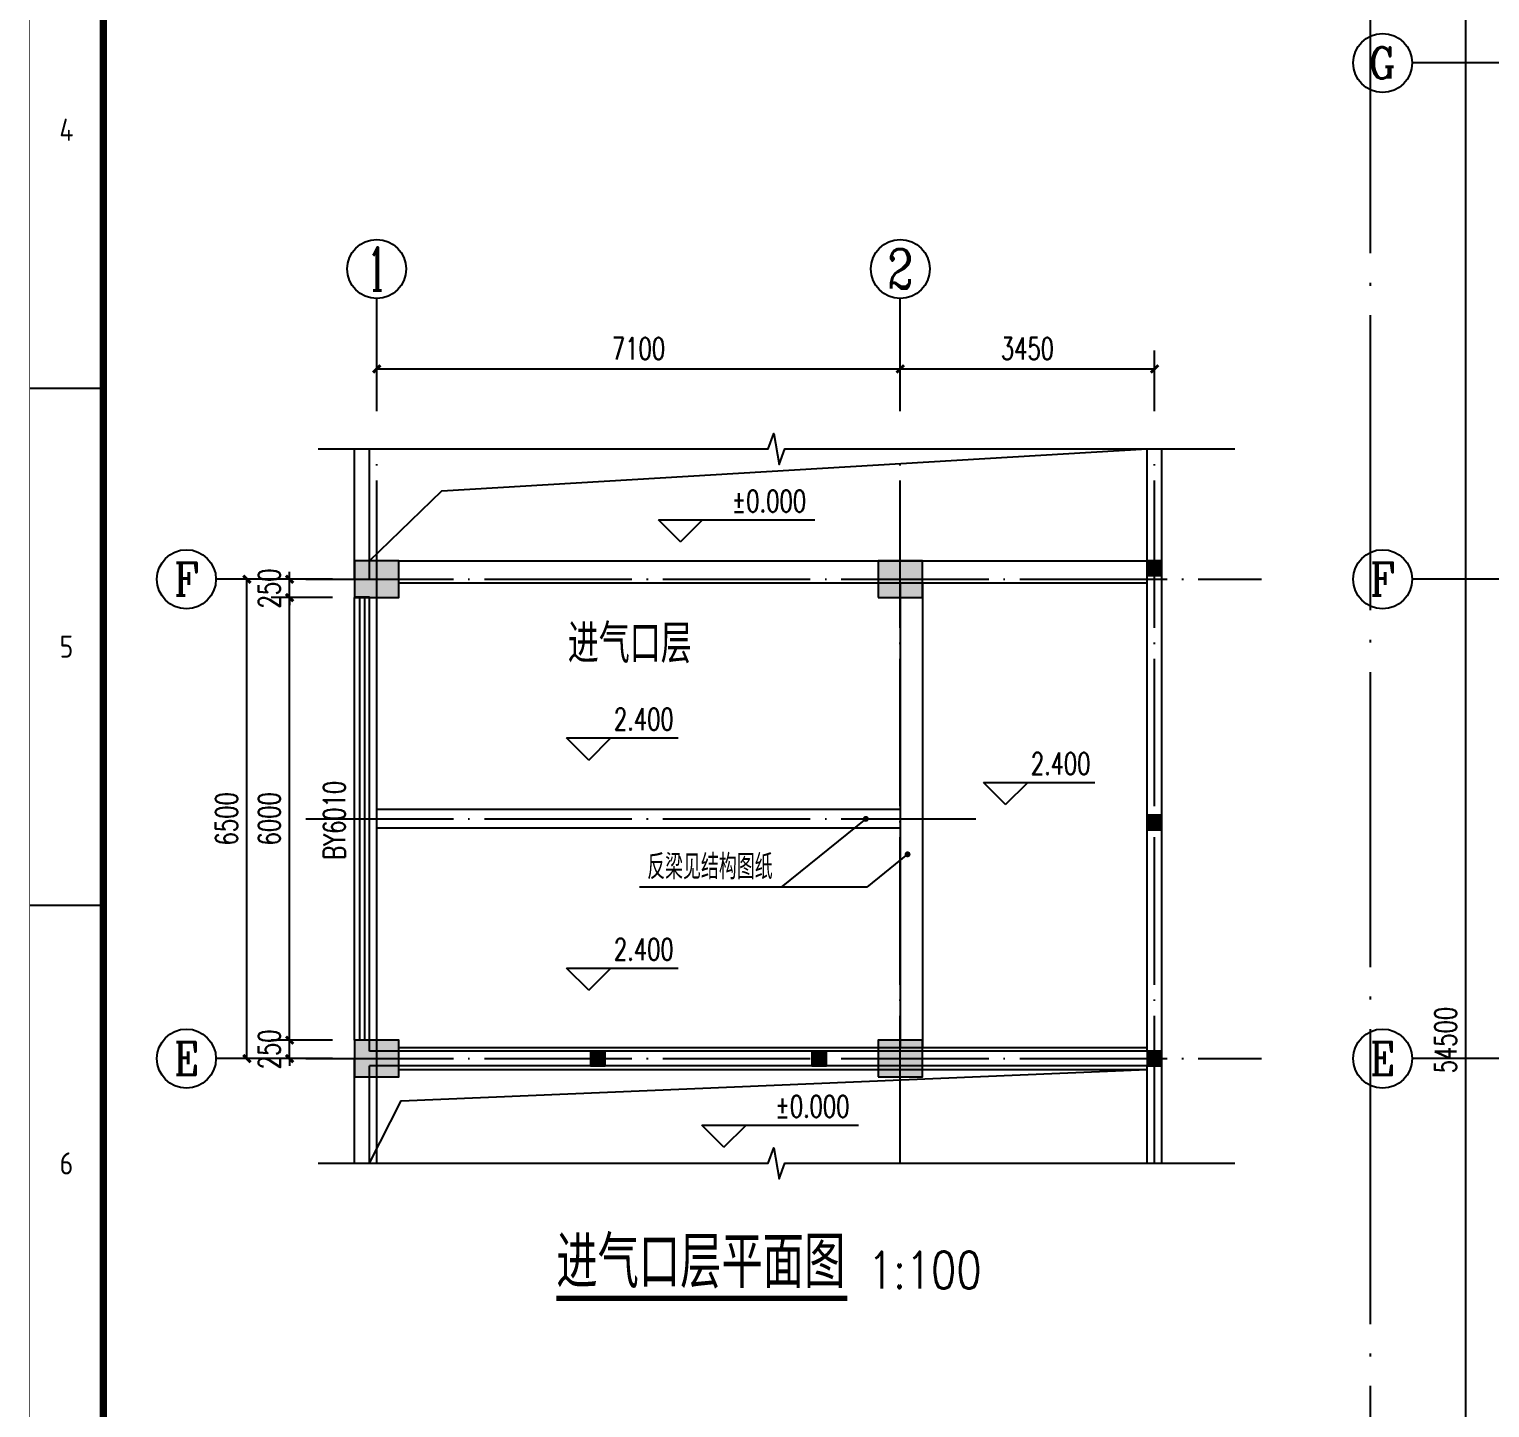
# Model space of a CAD drawing. Extents: x -59142 to 322364, y -122476 to 91021.
# Drawn here: x -59122 to -39313, y 49136 to 67830 of the extents above; entities that cross this region are included whole.
import ezdxf
from ezdxf.enums import TextEntityAlignment as Align

# ---------------------------------------------------------------- set-up
doc = ezdxf.new("R2010")
doc.units = 0
doc.header["$LTSCALE"] = 1000
doc.header["$MEASUREMENT"] = 0
doc.linetypes.add('DOTE', pattern=[2.42, 2, -0.2, 0.02, -0.2])
for name, color, linetype in [('AXIS', 3, 'Continuous'), ('AXIS_TEXT', 7, 'Continuous'), ('CENTRE LINE', 1, 'DOTE'), ('COLUMN', 255, 'Continuous'), ('DIM_ELEV', 3, 'Continuous'), ('DIM_LEAD', 3, 'Continuous'), ('DIM_SYMB', 3, 'Continuous'), ('DOTE', 1, 'DOTE'), ('PUB_DIM', 3, 'Continuous'), ('PUB_HATCH', 255, 'Continuous'), ('PUB_TEXT', 7, 'Continuous'), ('STAIR', 2, 'Continuous'), ('TEXT', 62, 'Continuous'), ('WALL', 255, 'Continuous'), ('WINDOW', 4, 'Continuous'), ('WINDOW_TEXT', 7, 'Continuous')]:
    doc.layers.add(name, color=color, linetype=linetype)
doc.styles.add('_TCH_AXIS', font='COMPLEX', dxfattribs={"bigfont": 'GBCBIG'})
doc.styles.add('_TCH_DIM', font='SIMPLEX', dxfattribs={"bigfont": 'GBCBIG'})
doc.styles.add('_TCH_DIM_T3', font='SIMPLEX', dxfattribs={"width": 0.705882, "bigfont": 'GBCBIG'})
doc.styles.add('_TCH_WINDOW', font='SIMPLEX', dxfattribs={"bigfont": 'GBCBIG'})
doc.styles.add('COMPLEX', font='COMPLEX')
doc.styles.add('HZTXT', font='geditxt.shx', dxfattribs={"width": 0.8, "bigfont": 'hztxt1.shx'})
doc.styles.get("Standard").update_dxf_attribs({"font": 'gbenor.shx', "bigfont": 'gbcbig.shx'})
doc.styles.add('TK', font='GEDITXT.SHX', dxfattribs={"width": 0.85, "height": 3.5, "bigfont": 'DXT.SHX'})
doc.dimstyles.new('_TCH_ARCH&&100', dxfattribs={"dimtxt": 297.5, "dimasz": 100, "dimexe": 250, "dimexo": 300, "dimgap": 126.25, "dimtad": 1, "dimdec": 0, "dimzin": 0, "dimdsep": 46, "dimtxsty": '_TCH_DIM_T3', "dimblk": 'ARCHTICK', "dimcen": 0.09, "dimazin": 2, "dimtfac": 1, "dimtdec": 0, "dimtix": 1, "dimtmove": 2, "dimatfit": 3, "dimfxl": 1, "dimtolj": 1, "dimtzin": 0, "dimarcsym": 0})

# ---------------------------------------------------------------- blocks, each defined once
blk = doc.blocks.new('_FZH')
blk.add_lwpolyline([(-0.5, -0.5), (0.5, -0.5), (0.5, 0.5), (-0.5, 0.5)], close=True)
at = {"layer": 'PUB_HATCH'}
blk.add_solid([(-0.5, -0.5), (0.5, -0.5), (-0.5, 0.5), (0.5, 0.5)], dxfattribs=at)
blk = doc.blocks.new('A$C737507B4')
at = {"layer": 'COLUMN', "xscale": 600.0000000000146, "yscale": 500, "zscale": 500}
for p in [(0, 0), (7100, 0), (0, -6500), (7100, -6500)]:
    blk.add_blockref('_FZH', p, dxfattribs=at)
blk = doc.blocks.new('GEDI_WK_A1_V')
at = {"color": 3}
for p, q in [((0, 560.67), (10, 560.67)), ((0, 490.58), (10, 490.58))]:
    blk.add_line(p, q, dxfattribs=at)
for points, const_width in [([(0, 841), (0, 0), (594, 0), (594, 841)], 0.1), ([(10, 816), (10, 10), (584, 10), (584, 816)], 1)]:
    blk.add_lwpolyline(points, close=True, dxfattribs=dict(at, const_width=const_width))
for s, p in [('4', (5, 595.71)), ('5', (5, 525.62)), ('6', (5, 455.54))]:
    blk.add_text(s, height=3, dxfattribs=at).set_placement(p, align=Align.MIDDLE)
blk = doc.blocks.new('A$C711966D6')
blk.add_blockref('GEDI_WK_A1_V', (0, 0))
at = {"style": 'TK', "width": 0.85}
for tag, height, p in [('PROJECTNAME', 4.75, (529, 44)), ('PHASE', 4, (571, 44)), ('DRAWINGNAME', 4.75, (539, 31))]:
    blk.add_attdef(tag, text='', height=height, dxfattribs=at).set_placement(p, align=Align.MIDDLE_CENTER)
for tag, p, height in [('APPROVE', (416, 32.75), 3.5), ('DESIGN', (461, 32.75), 3.5), ('REVIEW1', (416, 25.75), 3.5), ('DRAW', (461, 25.75), 3.5), ('REVIEW2', (416, 18.75), 3.5), ('PROPORTION', (461, 18.75), 3.5), ('DRAWINGNUMBER', (511, 18.5), 4), ('CHECK', (416, 11.75), 3.5), ('DATE', (461, 11.75), 3.5), ('VERSION', (577, 11.75), 3.5)]:
    blk.add_attdef(tag, p, '', height=height, dxfattribs=at)
blk = doc.blocks.new('是飞洒发时')
at = {"xscale": 100, "yscale": 100, "zscale": 100}
blk.add_blockref('A$C711966D6', (0, 0), dxfattribs=at)
blk = doc.blocks.new('_ArchTick')
at = {"color": 0, "linetype": 'ByBlock', "const_width": 0.4}
blk.add_lwpolyline([(-0.5, -0.5), (0.5, 0.5)], dxfattribs=at)
blk = doc.blocks.new('*D169')
at = {"layer": 'Defpoints', "color": 0, "transparency": 16777216}
for p in [(-55591, 54122), (-54711, 54122), (-54711, 53872)]:
    blk.add_point(p, dxfattribs=at)
at = {"layer": 'PUB_DIM', "color": 0, "lineweight": -2, "transparency": 16777216}
for p, q in [((-55011, 54122), (-55841, 54122)), ((-55591, 54122), (-55591, 54222)), ((-55591, 53872), (-55591, 54122)), ((-55011, 53872), (-55841, 53872)), ((-55591, 53872), (-55591, 53772))]:
    blk.add_line(p, q, dxfattribs=at)
at = {"layer": 'PUB_DIM', "color": 0, "lineweight": -2, "transparency": 16777216, "xscale": 100, "yscale": 100, "zscale": 100}
for p, rotation in [((-55591, 54122), 270), ((-55591, 53872), 90)]:
    blk.add_blockref('_ArchTick', p, dxfattribs=dict(at, rotation=rotation))
at = {"layer": 'PUB_DIM', "color": 0, "transparency": 16777216, "insert": (-55866, 53997), "char_height": 297.5, "attachment_point": 5, "rotation": 90, "style": '_TCH_DIM_T3'}
blk.add_mtext('\\A1;250', dxfattribs=at)
blk = doc.blocks.new('*D170')
at = {"layer": 'Defpoints', "color": 0, "transparency": 16777216}
for p in [(-55591, 60122), (-54711, 60122), (-54711, 54122)]:
    blk.add_point(p, dxfattribs=at)
at = {"layer": 'PUB_DIM', "color": 0, "lineweight": -2, "transparency": 16777216}
for p, q in [((-55011, 60122), (-55841, 60122)), ((-55591, 54122), (-55591, 60122)), ((-55011, 54122), (-55841, 54122))]:
    blk.add_line(p, q, dxfattribs=at)
at = {"layer": 'PUB_DIM', "color": 0, "lineweight": -2, "transparency": 16777216, "xscale": 100, "yscale": 100, "zscale": 100}
for p, rotation in [((-55591, 60122), 90), ((-55591, 54122), 270)]:
    blk.add_blockref('_ArchTick', p, dxfattribs=dict(at, rotation=rotation))
at = {"layer": 'PUB_DIM', "color": 0, "transparency": 16777216, "insert": (-55866, 57122), "char_height": 297.5, "attachment_point": 5, "rotation": 90, "style": '_TCH_DIM_T3'}
blk.add_mtext('\\A1;6000', dxfattribs=at)
blk = doc.blocks.new('*D171')
at = {"layer": 'Defpoints', "color": 0, "transparency": 16777216}
for p in [(-55591, 60372), (-54711, 60372), (-54711, 60122)]:
    blk.add_point(p, dxfattribs=at)
at = {"layer": 'PUB_DIM', "color": 0, "lineweight": -2, "transparency": 16777216}
for p, q in [((-55591, 60372), (-55591, 60472)), ((-55011, 60372), (-55841, 60372)), ((-55591, 60122), (-55591, 60372)), ((-55011, 60122), (-55841, 60122)), ((-55591, 60122), (-55591, 60022))]:
    blk.add_line(p, q, dxfattribs=at)
at = {"layer": 'PUB_DIM', "color": 0, "lineweight": -2, "transparency": 16777216, "xscale": 100, "yscale": 100, "zscale": 100}
for p, rotation in [((-55591, 60372), 270), ((-55591, 60122), 90)]:
    blk.add_blockref('_ArchTick', p, dxfattribs=dict(at, rotation=rotation))
at = {"layer": 'PUB_DIM', "color": 0, "transparency": 16777216, "insert": (-55866, 60247), "char_height": 297.5, "attachment_point": 5, "rotation": 90, "style": '_TCH_DIM_T3'}
blk.add_mtext('\\A1;250', dxfattribs=at)
blk = doc.blocks.new('*D1306')
at = {"layer": 'Defpoints', "color": 0, "transparency": 16777216}
for p in [(-47309, 63224), (-54409, 62350), (-47309, 62350)]:
    blk.add_point(p, dxfattribs=at)
at = {"layer": 'PUB_DIM', "color": 0, "lineweight": -2, "transparency": 16777216}
for p, q in [((-54409, 62650), (-54409, 63474)), ((-47309, 62650), (-47309, 63474)), ((-54409, 63224), (-47309, 63224))]:
    blk.add_line(p, q, dxfattribs=at)
at = {"layer": 'PUB_DIM', "color": 0, "lineweight": -2, "transparency": 16777216, "xscale": 100, "yscale": 100, "zscale": 100, "rotation": 180}
blk.add_blockref('_ArchTick', (-54409, 63224), dxfattribs=at)
at = {"layer": 'PUB_DIM', "color": 0, "lineweight": -2, "transparency": 16777216, "xscale": 100, "yscale": 100, "zscale": 100}
blk.add_blockref('_ArchTick', (-47309, 63224), dxfattribs=at)
at = {"layer": 'PUB_DIM', "color": 0, "transparency": 16777216, "insert": (-50859, 63499), "char_height": 297.5, "attachment_point": 5, "style": '_TCH_DIM_T3'}
blk.add_mtext('\\A1;7100', dxfattribs=at)
blk = doc.blocks.new('*D1307')
at = {"layer": 'Defpoints', "color": 0, "transparency": 16777216}
for p in [(-43859, 63224), (-47309, 62350), (-43859, 62350)]:
    blk.add_point(p, dxfattribs=at)
at = {"layer": 'PUB_DIM', "color": 0, "lineweight": -2, "transparency": 16777216}
for p, q in [((-47309, 62650), (-47309, 63474)), ((-43859, 62650), (-43859, 63474)), ((-47309, 63224), (-43859, 63224))]:
    blk.add_line(p, q, dxfattribs=at)
at = {"layer": 'PUB_DIM', "color": 0, "lineweight": -2, "transparency": 16777216, "xscale": 100, "yscale": 100, "zscale": 100, "rotation": 180}
blk.add_blockref('_ArchTick', (-47309, 63224), dxfattribs=at)
at = {"layer": 'PUB_DIM', "color": 0, "lineweight": -2, "transparency": 16777216, "xscale": 100, "yscale": 100, "zscale": 100}
blk.add_blockref('_ArchTick', (-43859, 63224), dxfattribs=at)
at = {"layer": 'PUB_DIM', "color": 0, "transparency": 16777216, "insert": (-45584, 63499), "char_height": 297.5, "attachment_point": 5, "style": '_TCH_DIM_T3'}
blk.add_mtext('\\A1;3450', dxfattribs=at)
blk = doc.blocks.new('*D1308')
at = {"layer": 'Defpoints', "color": 0, "transparency": 16777216}
for p in [(-56170, 60372), (-55291, 60372), (-55291, 53872)]:
    blk.add_point(p, dxfattribs=at)
at = {"layer": 'PUB_DIM', "color": 0, "lineweight": -2, "transparency": 16777216}
for p, q in [((-55591, 60372), (-56420, 60372)), ((-56170, 53872), (-56170, 60372)), ((-55591, 53872), (-56420, 53872))]:
    blk.add_line(p, q, dxfattribs=at)
at = {"layer": 'PUB_DIM', "color": 0, "lineweight": -2, "transparency": 16777216, "xscale": 100, "yscale": 100, "zscale": 100}
for p, rotation in [((-56170, 60372), 90), ((-56170, 53872), 270)]:
    blk.add_blockref('_ArchTick', p, dxfattribs=dict(at, rotation=rotation))
at = {"layer": 'PUB_DIM', "color": 0, "transparency": 16777216, "insert": (-56445, 57122), "char_height": 297.5, "attachment_point": 5, "rotation": 90, "style": '_TCH_DIM_T3'}
blk.add_mtext('\\A1;6500', dxfattribs=at)
blk = doc.blocks.new('*D1587')
at = {"layer": 'AXIS', "color": 0, "lineweight": -2, "transparency": 16777216}
for p, q in [((-36636, 81372), (-39886, 81372)), ((-39636, 26872), (-39636, 81372)), ((-36636, 26872), (-39886, 26872))]:
    blk.add_line(p, q, dxfattribs=at)
at = {"layer": 'Defpoints', "color": 0, "transparency": 16777216}
for p in [(-39636, 81372), (-36336, 81372), (-36336, 26872)]:
    blk.add_point(p, dxfattribs=at)
at = {"layer": 'AXIS', "color": 0, "lineweight": -2, "transparency": 16777216, "xscale": 100, "yscale": 100, "zscale": 100}
for p, rotation in [((-39636, 81372), 90), ((-39636, 26872), 270)]:
    blk.add_blockref('_ArchTick', p, dxfattribs=dict(at, rotation=rotation))
at = {"layer": 'AXIS', "color": 0, "transparency": 16777216, "insert": (-39911, 54122), "char_height": 297.5, "attachment_point": 5, "rotation": 90, "style": '_TCH_DIM_T3'}
blk.add_mtext('\\A1;54500', dxfattribs=at)
blk = doc.blocks.new('_AXISO')
blk.add_circle((0, 0), 0.5)
at = {"layer": 'AXIS_TEXT', "style": 'COMPLEX', "width": 1.041667}
blk.add_attdef('A', text='', height=0.56, dxfattribs=at).set_placement((-0.25, -0.28), (0.25, -0.28), align=Align.FIT)
blk = doc.blocks.new('$TCHSYS$WIN2D')
for p, q in [((-0.5, 0.5), (0.5, 0.5)), ((0.5, 0.1667), (-0.5, 0.1667)), ((0.5, -0.1667), (-0.5, -0.1667)), ((-0.5, -0.5), (0.5, -0.5))]:
    blk.add_line(p, q)

msp = doc.modelspace()

# ---------------------------------------------------------------- hatches: boundary and pattern name
at = {"layer": 'PUB_HATCH'}
for points in [[(-43958.8, 60422.1), (-43758.8, 60422.1), (-43758.8, 60622.1), (-43958.8, 60622.1)], [(-43958.8, 56972.1), (-43758.8, 56972.1), (-43758.8, 57172.1), (-43958.8, 57172.1)], [(-51508.8, 53772.1), (-51308.8, 53772.1), (-51308.8, 53972.1), (-51508.8, 53972.1)], [(-48508.8, 53772.1), (-48308.8, 53772.1), (-48308.8, 53972.1), (-48508.8, 53972.1)], [(-43958.8, 53772.1), (-43758.8, 53772.1), (-43758.8, 53972.1), (-43958.8, 53972.1)]]:
    msp.add_hatch(color=256, dxfattribs=at).paths.add_polyline_path(points)

# ---------------------------------------------------------------- linework, layer by layer
at = {"layer": 'AXIS'}
for p, q in [((-37143.5, 67372.1), (-40367, 67372.1)), ((-54408.8, 62650.2), (-54408.8, 64179.2)), ((-47308.8, 62650.2), (-47308.8, 64179.2)), ((-55108, 60372.1), (-56589.5, 60372.1)), ((-37143.5, 60372.1), (-40367, 60372.1)), ((-55108, 53872.1), (-56589.5, 53872.1)), ((-37143.5, 53872.1), (-40367, 53872.1))]:
    msp.add_line(p, q, dxfattribs=at)
for centre in [(-54408.8, 64579.2), (-47308.8, 64579.2), (-56989.5, 60372.1), (-56989.5, 53872.1)]:
    msp.add_circle(centre, 400, dxfattribs=at)
at = {"layer": 'CENTRE LINE'}
msp.add_line((-55368.7, 57122.1), (-46283, 57122.1), dxfattribs=at)
msp.add_lwpolyline([(-43858.8, 52452.7), (-43858.8, 62138.7)], dxfattribs=at)
at = {"layer": 'COLUMN'}
for p, q in [((-43758.8, 60622.1), (-43958.8, 60622.1)), ((-43958.8, 60622.1), (-43958.8, 60422.1)), ((-43758.8, 60422.1), (-43758.8, 60622.1)), ((-43958.8, 60422.1), (-43758.8, 60422.1)), ((-43758.8, 57172.1), (-43958.8, 57172.1)), ((-43958.8, 57172.1), (-43958.8, 56972.1)), ((-43758.8, 56972.1), (-43758.8, 57172.1)), ((-43958.8, 56972.1), (-43758.8, 56972.1)), ((-51308.8, 53972.1), (-51508.8, 53972.1)), ((-51508.8, 53972.1), (-51508.8, 53772.1)), ((-51308.8, 53772.1), (-51308.8, 53972.1)), ((-48308.8, 53972.1), (-48508.8, 53972.1)), ((-48508.8, 53972.1), (-48508.8, 53772.1)), ((-48308.8, 53772.1), (-48308.8, 53972.1)), ((-43758.8, 53972.1), (-43958.8, 53972.1)), ((-43958.8, 53972.1), (-43958.8, 53772.1)), ((-43758.8, 53772.1), (-43758.8, 53972.1)), ((-51508.8, 53772.1), (-51308.8, 53772.1)), ((-48508.8, 53772.1), (-48308.8, 53772.1)), ((-43958.8, 53772.1), (-43758.8, 53772.1))]:
    msp.add_line(p, q, dxfattribs=at)
at = {"layer": 'DIM_ELEV'}
for p, q in [((-50289.7, 60878.2), (-50589.7, 61178.2)), ((-50589.7, 61178.2), (-48464.9, 61178.2)), ((-50289.7, 60878.2), (-49989.7, 61178.2)), ((-51534, 57920.2), (-51834, 58220.2)), ((-51834, 58220.2), (-50322, 58220.2)), ((-51534, 57920.2), (-51234, 58220.2)), ((-45880.3, 57317.5), (-46180.3, 57617.5)), ((-46180.3, 57617.5), (-44668.3, 57617.5)), ((-45880.3, 57317.5), (-45580.3, 57617.5)), ((-51534, 54799), (-51834, 55099)), ((-51834, 55099), (-50322, 55099)), ((-51534, 54799), (-51234, 55099)), ((-49700.2, 52669.7), (-50000.2, 52969.7)), ((-50000.2, 52969.7), (-47875.4, 52969.7)), ((-49700.2, 52669.7), (-49400.2, 52969.7))]:
    msp.add_line(p, q, dxfattribs=at)
at = {"layer": 'DIM_LEAD'}
for p, q in [((-47775.5, 57122.1), (-48924.5, 56198.1)), ((-47209.5, 56641.6), (-47761, 56198.1)), ((-47761, 56198.1), (-50846, 56198.1))]:
    msp.add_line(p, q, dxfattribs=at)
at = {"layer": 'DIM_LEAD', "const_width": 40}
for points in [[(-47759.9, 57134.6, 1), (-47791.1, 57109.5, 1)], [(-47193.9, 56654.1, 1), (-47225.1, 56629, 1)]]:
    msp.add_lwpolyline(points, format="xyb", close=True, dxfattribs=at)
at = {"layer": 'DIM_SYMB'}
for points in [[(-55205, 62138.7), (-49099.3, 62138.7), (-49022.8, 62348.7), (-48948.8, 61928.7), (-48874.3, 62138.7), (-42768.5, 62138.7)], [(-54508.8, 60622.1), (-53524.2, 61572.7), (-43958.8, 62138.7)], [(-54508.8, 52452.7), (-54077, 53297.2), (-43958.8, 53722.1)], [(-55205, 52452.7), (-49099.3, 52452.7), (-49022.8, 52662.7), (-48948.8, 52242.7), (-48874.3, 52452.7), (-42768.5, 52452.7)]]:
    msp.add_lwpolyline(points, dxfattribs=at)
at = {"layer": 'DIM_SYMB', "const_width": 70}
msp.add_lwpolyline([(-51973.4, 50620), (-48028, 50620)], dxfattribs=at)
at = {"layer": 'DOTE', "ltscale": 2}
msp.add_line((-40934.3, 83312), (-40934.3, 18495.9), dxfattribs=at)
at = {"layer": 'DOTE'}
for p, q in [((-55368.7, 60372.1), (-42408.7, 60372.1)), ((-55368.7, 53872.1), (-42408.7, 53872.1))]:
    msp.add_line(p, q, dxfattribs=at)
for points in [[(-54408.8, 52452.7), (-54408.8, 62138.7)], [(-47308.8, 52452.7), (-47308.8, 62138.7)]]:
    msp.add_lwpolyline(points, dxfattribs=at)
at = {"layer": 'STAIR'}
for p, q in [((-54108.8, 60622.1), (-43958.8, 60622.1)), ((-54408.8, 53872.1), (-54408.8, 60372.1)), ((-54108.8, 60322.1), (-43958.8, 60322.1)), ((-47308.8, 60322.1), (-47308.8, 54022.1)), ((-47008.8, 60322.1), (-47008.8, 54022.1)), ((-47308.8, 57247.1), (-54408.8, 57247.1)), ((-47308.8, 56997.1), (-54408.8, 56997.1)), ((-54108.8, 54022.1), (-43958.8, 54022.1)), ((-54108.8, 53722.1), (-43958.8, 53722.1))]:
    msp.add_line(p, q, dxfattribs=at)
at = {"layer": 'WALL'}
for p, q in [((-54708.8, 60372.1), (-54708.8, 62138.7)), ((-54708.8, 62138.7), (-54508.8, 62138.7)), ((-54508.8, 60372.1), (-54508.8, 62138.7)), ((-43958.8, 60372.1), (-43958.8, 62138.7)), ((-43958.8, 62138.7), (-43758.8, 62138.7)), ((-43758.8, 60372.1), (-43758.8, 62138.7)), ((-54708.8, 60372.1), (-54508.8, 60372.1)), ((-43958.8, 53972.1), (-43958.8, 60372.1)), ((-43758.8, 53872.1), (-43758.8, 60372.1)), ((-54708.8, 60128.2), (-54708.8, 60122.1)), ((-54508.8, 60128.2), (-54708.8, 60128.2)), ((-54708.8, 60122.1), (-54508.8, 60122.1)), ((-54508.8, 60122.1), (-54508.8, 60128.2)), ((-54508.8, 54122.1), (-54708.8, 54122.1)), ((-54708.8, 54122.1), (-54708.8, 53872.1)), ((-54508.8, 53972.1), (-54508.8, 54122.1)), ((-43958.8, 53972.1), (-54508.8, 53972.1)), ((-54708.8, 52452.7), (-54708.8, 53872.1)), ((-54508.8, 52452.7), (-54508.8, 53772.1)), ((-43958.8, 53772.1), (-54508.8, 53772.1)), ((-43958.8, 52452.7), (-43958.8, 53772.1)), ((-43758.8, 52452.7), (-43758.8, 53872.1)), ((-54708.8, 52452.7), (-54508.8, 52452.7)), ((-43958.8, 52452.7), (-43758.8, 52452.7))]:
    msp.add_line(p, q, dxfattribs=at)

# ---------------------------------------------------------------- block references
msp.add_blockref('是飞洒发时', (-59117.5, 6896))
at = {"layer": 'AXIS'}
ref = msp.add_blockref('_AXISO', (-40767, 67372.1), dxfattribs=dict(at, xscale=800, yscale=800, zscale=800))
ref.add_attrib('A', 'G', dxfattribs={"layer": 'AXIS_TEXT', "height": 425.2, "style": '_TCH_AXIS'}).set_placement((-40949.2, 67159.5), (-40584.8, 67159.5), align=Align.FIT)
ref = msp.add_blockref('_AXISO', (-40767, 60372.1), dxfattribs=dict(at, xscale=800, yscale=800, zscale=800))
ref.add_attrib('A', 'F', dxfattribs={"layer": 'AXIS_TEXT', "height": 445.4, "style": '_TCH_AXIS'}).set_placement((-40936.7, 60149.3), (-40597.3, 60149.3), align=Align.FIT)
ref = msp.add_blockref('_AXISO', (-40767, 53872.1), dxfattribs=dict(at, xscale=800, yscale=800, zscale=800))
ref.add_attrib('A', 'E', dxfattribs={"layer": 'AXIS_TEXT', "height": 445.4, "style": '_TCH_AXIS'}).set_placement((-40936.7, 53649.3), (-40597.3, 53649.3), align=Align.FIT)
at = {"layer": 'COLUMN'}
msp.add_blockref('A$C737507B4', (-54408.8, 60372.1), dxfattribs=at)
at = {"layer": 'WINDOW'}
ref = msp.add_blockref('$TCHSYS$WIN2D', (-54608.8, 57122.1), dxfattribs=dict(at, xscale=6000.000000000007, yscale=-200, zscale=6000.000000000007, rotation=90))
ref.add_attrib('A', 'BY6010', (-54835, 56567.1), dxfattribs={"layer": 'WINDOW_TEXT', "height": 297.5, "rotation": 90, "style": '_TCH_WINDOW', "width": 0.705882})

# ---------------------------------------------------------------- texts
at = {"layer": 'AXIS_TEXT', "style": '_TCH_AXIS'}
for s, height, p, p2 in [('1', 588.3, (-54534.8, 64285.1), (-54282.7, 64285.1)), ('2', 532.5, (-47486.3, 64312.9), (-47131.3, 64312.9)), ('F', 445.4, (-57159.2, 60149.3), (-56819.8, 60149.3)), ('E', 445.4, (-57159.2, 53649.3), (-56819.8, 53649.3))]:
    msp.add_text(s, height=height, dxfattribs=at).set_placement(p, p2, align=Align.FIT)
at = {"layer": 'PUB_TEXT'}
for s, height, style, width, p in [('%%P0.000', 297.5, '_TCH_DIM', 0.705882, (-49594.9, 61283.2)), ('2.400', 297.5, '_TCH_DIM', 0.705882, (-51192, 58325.2)), ('2.400', 297.5, '_TCH_DIM', 0.705882, (-45538.3, 57722.5)), ('2.400', 297.5, '_TCH_DIM', 0.705882, (-51192, 55204)), ('%%P0.000', 297.5, '_TCH_DIM', 0.705882, (-49005.4, 53074.7)), ('进气口层平面图', 700, 'HZTXT', 0.8, (-51973.4, 50760)), ('1:100', 500, 'HZTXT', 0.8, (-47748, 50754.5))]:
    msp.add_text(s, height=height, dxfattribs=dict(at, style=style, width=width)).set_placement(p)
at = {"layer": 'PUB_TEXT', "style": '_TCH_DIM'}
msp.add_text('反梁见结构图纸', height=337.59, dxfattribs=at).set_placement((-50741, 56303.1))
at = {"layer": 'TEXT', "style": 'HZTXT', "width": 0.8}
msp.add_text('进气口层', height=525, dxfattribs=at).set_placement((-51817.5, 59235.6))

# ---------------------------------------------------------------- dimensions: what is measured, and where the dimension line sits
at = {"layer": 'AXIS'}
dim = msp.add_aligned_dim(p1=(-36336.2, 26872.1), p2=(-36336.2, 81372.1), distance=3300, dimstyle='_TCH_ARCH&&100', dxfattribs=at)
dim.commit()
dim.dimension.update_dxf_attribs({"geometry": '*D1587', "text_midpoint": (-39911.2, 54122.1)})
at = {"layer": 'PUB_DIM'}
for p1, p2, distance, picture, middle in [((-54408.8, 62350.2), (-47308.8, 62350.2), 874, '*D1306', (-50858.8, 63499.2)), ((-47308.8, 62350.2), (-43858.8, 62350.2), 874, '*D1307', (-45583.8, 63499.2)), ((-55290.8, 53872.1), (-55290.8, 60372.1), 879.5, '*D1308', (-56445.2, 57122.1)), ((-54711.3, 60122.1), (-54711.3, 60372.1), 879.5, '*D171', (-55865.8, 60247.1)), ((-54711.3, 54122.1), (-54711.3, 60122.1), 879.5, '*D170', (-55865.8, 57122.1)), ((-54711.3, 53872.1), (-54711.3, 54122.1), 879.5, '*D169', (-55865.8, 53997.1))]:
    dim = msp.add_aligned_dim(p1=p1, p2=p2, distance=distance, dimstyle='_TCH_ARCH&&100', dxfattribs=at)
    dim.commit()
    dim.dimension.update_dxf_attribs({"geometry": picture, "text_midpoint": middle})

doc.saveas('drawing.dxf')
